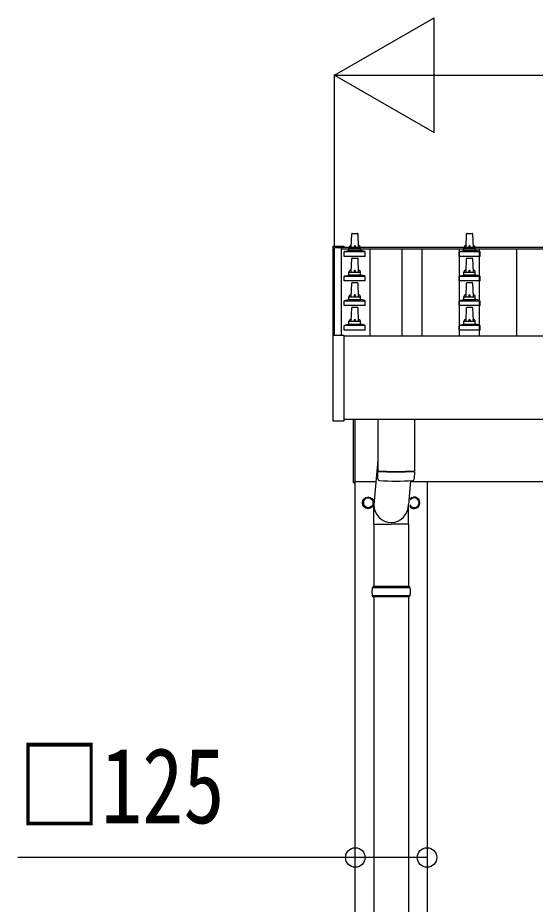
# Model space of a CAD drawing. Units: millimetres, scale not verified. Extents: x -16820 to 16820, y -11880 to 11880.
# Drawn here: x -14923 to -14022, y -3360 to -1816 of the extents above; entities that cross this region are included whole.
import ezdxf
from ezdxf.enums import TextEntityAlignment as Align

# ---------------------------------------------------------------- set-up
doc = ezdxf.new("R2010")
doc.units = ezdxf.units.MM
doc.header["$LTSCALE"] = 50
for name, color, linetype in [('0-5_YKK_13', 4, 'Continuous'), ('0-6_YKK_A1', 4, 'Continuous'), ('0-7_YKK_D', 6, 'Continuous')]:
    doc.layers.add(name, color=color, linetype=linetype)
doc.styles.add('ＭＳ ゴシック', font='')
doc.styles.get('ＭＳ ゴシック').set_extended_font_data('MS Gothic')

msp = doc.modelspace()

# ---------------------------------------------------------------- linework, layer by layer
at = {"layer": '0-5_YKK_13'}
for p, q in [((-14342.42, -2216.17), (-14341.69, -2192.64)), ((-14340.69, -2191.67), (-14332.15, -2191.67)), ((-14331.15, -2192.64), (-14330.42, -2216.17)), ((-14142.42, -2216.17), (-14141.69, -2192.64)), ((-14140.69, -2191.67), (-14132.15, -2191.67)), ((-14131.15, -2192.64), (-14130.42, -2216.17)), ((-14374.72, -2214.68), (-14374.72, -2215.28)), ((-14374.72, -2215.28), (-14374.72, -2369.84)), ((-14373.72, -2214.16), (-14355.72, -2214.16)), ((-14354.72, -2215.28), (-14354.72, -2214.68)), ((-14354.72, -2215.89), (-14354.72, -2215.28)), ((-14354.67, -2231.67), (-14354.67, -2223.95)), ((-14354.29, -2223.17), (-14318.55, -2223.17)), ((-14353.91, -2222.98), (-14347.19, -2221.35)), ((-14346.8, -2221.17), (-14326.04, -2221.17)), ((-14346.42, -2220.38), (-14346.42, -2216.17)), ((-14345.42, -2216.17), (-14327.42, -2216.17)), ((-14326.42, -2220.38), (-14326.42, -2216.17)), ((-14318.94, -2222.98), (-14325.66, -2221.35)), ((-14318.17, -2231.67), (-14318.17, -2223.95)), ((-14154.67, -2231.67), (-14154.67, -2223.95)), ((-14154.29, -2223.17), (-14118.55, -2223.17)), ((-14153.91, -2222.98), (-14147.19, -2221.35)), ((-14146.8, -2221.17), (-14126.04, -2221.17)), ((-14146.42, -2220.38), (-14146.42, -2216.17)), ((-14145.42, -2216.17), (-14127.42, -2216.17)), ((-14126.42, -2220.38), (-14126.42, -2216.17)), ((-14118.94, -2222.98), (-14125.66, -2221.35)), ((-14118.17, -2231.67), (-14118.17, -2223.95)), ((-14318.17, -2231.67), (-14354.67, -2231.67)), ((-14342.42, -2259.02), (-14341.69, -2235.5)), ((-14340.69, -2234.52), (-14332.15, -2234.52)), ((-14331.15, -2235.5), (-14330.42, -2259.02)), ((-14118.17, -2231.67), (-14154.67, -2231.67)), ((-14142.42, -2259.02), (-14141.69, -2235.5)), ((-14140.69, -2234.52), (-14132.15, -2234.52)), ((-14131.15, -2235.5), (-14130.42, -2259.02)), ((-14354.67, -2274.52), (-14354.67, -2266.81)), ((-14354.29, -2266.02), (-14318.55, -2266.02)), ((-14353.91, -2265.84), (-14347.19, -2264.21)), ((-14346.8, -2264.02), (-14326.04, -2264.02)), ((-14346.42, -2263.24), (-14346.42, -2259.02)), ((-14345.42, -2259.02), (-14327.42, -2259.02)), ((-14326.42, -2263.24), (-14326.42, -2259.02)), ((-14318.94, -2265.84), (-14325.66, -2264.21)), ((-14318.17, -2274.52), (-14318.17, -2266.81)), ((-14154.67, -2274.52), (-14154.67, -2266.81)), ((-14154.29, -2266.02), (-14118.55, -2266.02)), ((-14153.91, -2265.84), (-14147.19, -2264.21)), ((-14146.8, -2264.02), (-14126.04, -2264.02)), ((-14146.42, -2263.24), (-14146.42, -2259.02)), ((-14145.42, -2259.02), (-14127.42, -2259.02)), ((-14126.42, -2263.24), (-14126.42, -2259.02)), ((-14118.94, -2265.84), (-14125.66, -2264.21)), ((-14118.17, -2274.52), (-14118.17, -2266.81)), ((-14318.17, -2274.52), (-14354.67, -2274.52)), ((-14342.42, -2301.88), (-14341.69, -2278.36)), ((-14340.69, -2277.38), (-14332.15, -2277.38)), ((-14331.15, -2278.36), (-14330.42, -2301.88)), ((-14118.17, -2274.52), (-14154.67, -2274.52)), ((-14142.42, -2301.88), (-14141.69, -2278.36)), ((-14140.69, -2277.38), (-14132.15, -2277.38)), ((-14131.15, -2278.36), (-14130.42, -2301.88)), ((-14354.67, -2317.38), (-14354.67, -2309.67)), ((-14354.29, -2308.88), (-14318.55, -2308.88)), ((-14353.91, -2308.7), (-14347.19, -2307.07)), ((-14346.8, -2306.88), (-14326.04, -2306.88)), ((-14346.42, -2306.1), (-14346.42, -2301.88)), ((-14345.42, -2301.88), (-14327.42, -2301.88)), ((-14326.42, -2306.1), (-14326.42, -2301.88)), ((-14318.94, -2308.7), (-14325.66, -2307.07)), ((-14318.17, -2317.38), (-14318.17, -2309.67)), ((-14154.67, -2317.38), (-14154.67, -2309.67)), ((-14154.29, -2308.88), (-14118.55, -2308.88)), ((-14153.91, -2308.7), (-14147.19, -2307.07)), ((-14146.8, -2306.88), (-14126.04, -2306.88)), ((-14146.42, -2306.1), (-14146.42, -2301.88)), ((-14145.42, -2301.88), (-14127.42, -2301.88)), ((-14126.42, -2306.1), (-14126.42, -2301.88)), ((-14118.94, -2308.7), (-14125.66, -2307.07)), ((-14118.17, -2317.38), (-14118.17, -2309.67)), ((-14318.17, -2317.38), (-14354.67, -2317.38)), ((-14342.42, -2344.74), (-14341.69, -2321.21)), ((-14340.69, -2320.24), (-14332.15, -2320.24)), ((-14331.15, -2321.21), (-14330.42, -2344.74)), ((-14118.17, -2317.38), (-14154.67, -2317.38)), ((-14142.42, -2344.74), (-14141.69, -2321.21)), ((-14140.69, -2320.24), (-14132.15, -2320.24)), ((-14131.15, -2321.21), (-14130.42, -2344.74)), ((-14346.42, -2348.95), (-14346.42, -2344.74)), ((-14345.42, -2344.74), (-14327.42, -2344.74)), ((-14326.42, -2348.95), (-14326.42, -2344.74)), ((-14146.42, -2348.95), (-14146.42, -2344.74)), ((-14145.42, -2344.74), (-14127.42, -2344.74)), ((-14126.42, -2348.95), (-14126.42, -2344.74)), ((-14354.67, -2360.24), (-14354.67, -2352.53)), ((-14318.17, -2360.24), (-14354.67, -2360.24)), ((-14354.29, -2351.74), (-14318.55, -2351.74)), ((-14353.91, -2351.55), (-14347.19, -2349.92)), ((-14346.8, -2349.74), (-14326.04, -2349.74)), ((-14318.94, -2351.55), (-14325.66, -2349.92)), ((-14318.17, -2360.24), (-14318.17, -2352.53)), ((-14154.67, -2360.24), (-14154.67, -2352.53)), ((-14118.17, -2360.24), (-14154.67, -2360.24)), ((-14154.29, -2351.74), (-14118.55, -2351.74)), ((-14153.91, -2351.55), (-14147.19, -2349.92)), ((-14146.8, -2349.74), (-14126.04, -2349.74)), ((-14118.94, -2351.55), (-14125.66, -2349.92)), ((-14118.17, -2360.24), (-14118.17, -2352.53)), ((-14374.72, -2369.74), (-14374.72, -2517.74)), ((-14373.72, -2369.24), (-14374.22, -2369.24)), ((-14355.72, -2369.24), (-14373.72, -2369.24)), ((-14355.22, -2369.24), (-14355.72, -2369.24)), ((-14354.72, -2517.74), (-14354.72, -2369.74)), ((-14338.42, -2626.5), (-14338.42, -2515.63)), ((-14336.42, -2515.63), (-14336.42, -2626.5)), ((-14296.42, -2515.63), (-14296.42, -2605.27)), ((-14232.42, -2515.63), (-14232.42, -2605.27)), ((-14374.22, -2518.24), (-14355.22, -2518.24)), ((-14296.42, -2586.45), (-14302.98, -2663.76)), ((-14296.22, -2619.25), (-14296.45, -2606.26)), ((-14291.95, -2605.54), (-14291.93, -2606.54)), ((-14236.9, -2605.54), (-14236.91, -2606.54)), ((-14232.39, -2606.26), (-14232.62, -2619.25)), ((-14239.43, -2622.61), (-14242.86, -2663.76)), ((-14336.42, -2626.5), (-14338.42, -2626.5)), ((-14232.92, -2651.19), (-14239.69, -2655.1)), ((-14304.32, -2660.75), (-14304.42, -2660.75)), ((-14304.32, -2661.25), (-14304.42, -2661.25)), ((-14303.07, -2698.43), (-14303.07, -2663.76)), ((-14242.77, -2698.43), (-14242.77, -2663.76)), ((-14224.32, -2660.75), (-14224.42, -2660.75)), ((-14224.32, -2661.25), (-14224.42, -2661.25)), ((-14303.07, -2698.43), (-14272.92, -2698.43)), ((-14302.92, -2698.43), (-14302.92, -2807.01)), ((-14242.77, -2698.43), (-14272.92, -2698.43)), ((-14242.92, -2698.43), (-14242.92, -2807.01)), ((-14239.92, -2809.01), (-14305.92, -2809.01)), ((-14240.92, -2807.01), (-14304.92, -2807.01)), ((-14304.92, -2807.01), (-14304.92, -2809.01)), ((-14240.92, -2807.01), (-14240.92, -2809.01)), ((-14239.92, -2823.01), (-14305.92, -2823.01)), ((-14304.92, -2825.01), (-14304.92, -2823.01)), ((-14240.92, -2825.01), (-14304.92, -2825.01)), ((-14302.92, -2825.01), (-14302.92, -3792.5)), ((-14242.92, -2825.01), (-14242.92, -3792.5)), ((-14240.92, -2825.01), (-14240.92, -2823.01))]:
    msp.add_line(p, q, dxfattribs=at)
for points in [[(-14374.72, -2214.68), (-14374.69, -2214.49), (-14374.61, -2214.36), (-14374.52, -2214.28), (-14374.44, -2214.22), (-14374.36, -2214.19), (-14374.31, -2214.18), (-14374.27, -2214.18), (-14374.23, -2214.17), (-14374.04, -2214.16), (-14373.86, -2214.16), (-14373.72, -2214.16)], [(-14355.72, -2214.16), (-14355.53, -2214.16), (-14355.36, -2214.17), (-14355.22, -2214.17), (-14355.15, -2214.18), (-14355.09, -2214.19), (-14355, -2214.23), (-14354.87, -2214.33), (-14354.78, -2214.46), (-14354.77, -2214.48)], [(-14240.64, -2666.36), (-14232.92, -2670.81), (-14224.42, -2665.91), (-14224.42, -2656.09), (-14232.92, -2651.19)]]:
    msp.add_lwpolyline(points, dxfattribs=at)
msp.add_lwpolyline([(-14312.92, -2651.19), (-14321.42, -2656.09), (-14321.42, -2665.91), (-14312.92, -2670.81), (-14304.42, -2665.91), (-14304.42, -2656.09)], close=True, dxfattribs=at)
for radius in [10, 8.5]:
    msp.add_circle((-14312.92, -2661), radius, dxfattribs=at)
for centre, radius, start, end in [((-14340.69, -2192.67), 1, 90, 178.60509), ((-14332.15, -2192.67), 1, 1.39491, 90), ((-14140.69, -2192.67), 1, 90, 178.60509), ((-14132.15, -2192.67), 1, 1.39491, 90), ((-14355.22, -2214.68), 0.499, 0.00068, 23.5008), ((-14353.67, -2223.95), 1, 103.62699, 180), ((-14347.42, -2220.38), 1, 283.62699, 0), ((-14342.34, -2216.8), 4.13, 90, 171.17633), ((-14345.42, -2217.17), 1, 90, 180), ((-14333.09, -2216.17), 4.83, 133.60282, 180), ((-14339.75, -2216.17), 4.83, 0, 46.39718), ((-14330.51, -2216.8), 4.13, 8.82367, 90), ((-14327.42, -2217.17), 1, 0, 90), ((-14325.42, -2220.38), 1, 180, 256.37301), ((-14319.17, -2223.95), 1, 0, 76.37301), ((-14153.67, -2223.95), 1, 103.62699, 180), ((-14147.42, -2220.38), 1, 283.62699, 0), ((-14142.34, -2216.8), 4.13, 90, 171.17633), ((-14145.42, -2217.17), 1, 90, 180), ((-14133.09, -2216.17), 4.83, 133.60282, 180), ((-14139.75, -2216.17), 4.83, 0, 46.39718), ((-14130.51, -2216.8), 4.13, 8.82367, 90), ((-14127.42, -2217.17), 1, 0, 90), ((-14125.42, -2220.38), 1, 180, 256.37301), ((-14119.17, -2223.95), 1, 0, 76.37301), ((-14340.69, -2235.52), 1, 90, 178.60509), ((-14332.15, -2235.52), 1, 1.39491, 90), ((-14140.69, -2235.52), 1, 90, 178.60509), ((-14132.15, -2235.52), 1, 1.39491, 90), ((-14353.67, -2266.81), 1, 103.62699, 180), ((-14347.42, -2263.24), 1, 283.62699, 0), ((-14342.34, -2259.66), 4.13, 90, 171.17633), ((-14345.42, -2260.02), 1, 90, 180), ((-14333.09, -2259.02), 4.83, 133.60282, 180), ((-14339.75, -2259.02), 4.83, 0, 46.39718), ((-14330.51, -2259.66), 4.13, 8.82367, 90), ((-14327.42, -2260.02), 1, 0, 90), ((-14325.42, -2263.24), 1, 180, 256.37301), ((-14319.17, -2266.81), 1, 0, 76.37301), ((-14153.67, -2266.81), 1, 103.62699, 180), ((-14147.42, -2263.24), 1, 283.62699, 0), ((-14142.34, -2259.66), 4.13, 90, 171.17633), ((-14145.42, -2260.02), 1, 90, 180), ((-14133.09, -2259.02), 4.83, 133.60282, 180), ((-14139.75, -2259.02), 4.83, 0, 46.39718), ((-14130.51, -2259.66), 4.13, 8.82367, 90), ((-14127.42, -2260.02), 1, 0, 90), ((-14125.42, -2263.24), 1, 180, 256.37301), ((-14119.17, -2266.81), 1, 0, 76.37301), ((-14340.69, -2278.38), 1, 90, 178.60509), ((-14332.15, -2278.38), 1, 1.39491, 90), ((-14140.69, -2278.38), 1, 90, 178.60509), ((-14132.15, -2278.38), 1, 1.39491, 90), ((-14342.34, -2302.52), 4.13, 90, 171.17633), ((-14333.09, -2301.88), 4.83, 133.60282, 180), ((-14339.75, -2301.88), 4.83, 0, 46.39718), ((-14330.51, -2302.52), 4.13, 8.82367, 90), ((-14142.34, -2302.52), 4.13, 90, 171.17633), ((-14133.09, -2301.88), 4.83, 133.60282, 180), ((-14139.75, -2301.88), 4.83, 0, 46.39718), ((-14130.51, -2302.52), 4.13, 8.82367, 90), ((-14353.67, -2309.67), 1, 103.62699, 180), ((-14347.42, -2306.1), 1, 283.62699, 0), ((-14345.42, -2302.88), 1, 90, 180), ((-14327.42, -2302.88), 1, 0, 90), ((-14325.42, -2306.1), 1, 180, 256.37301), ((-14319.17, -2309.67), 1, 0, 76.37301), ((-14153.67, -2309.67), 1, 103.62699, 180), ((-14147.42, -2306.1), 1, 283.62699, 0), ((-14145.42, -2302.88), 1, 90, 180), ((-14127.42, -2302.88), 1, 0, 90), ((-14125.42, -2306.1), 1, 180, 256.37301), ((-14119.17, -2309.67), 1, 0, 76.37301), ((-14340.69, -2321.24), 1, 90, 178.60509), ((-14332.15, -2321.24), 1, 1.39491, 90), ((-14140.69, -2321.24), 1, 90, 178.60509), ((-14132.15, -2321.24), 1, 1.39491, 90), ((-14342.34, -2345.37), 4.13, 90, 171.17633), ((-14345.42, -2345.74), 1, 90, 180), ((-14333.09, -2344.74), 4.83, 133.60282, 180), ((-14339.75, -2344.74), 4.83, 0, 46.39718), ((-14330.51, -2345.37), 4.13, 8.82367, 90), ((-14327.42, -2345.74), 1, 0, 90), ((-14142.34, -2345.37), 4.13, 90, 171.17633), ((-14145.42, -2345.74), 1, 90, 180), ((-14133.09, -2344.74), 4.83, 133.60282, 180), ((-14139.75, -2344.74), 4.83, 0, 46.39718), ((-14130.51, -2345.37), 4.13, 8.82367, 90), ((-14127.42, -2345.74), 1, 0, 90), ((-14353.67, -2352.53), 1, 103.62699, 180), ((-14347.42, -2348.95), 1, 283.62699, 0), ((-14325.42, -2348.95), 1, 180, 256.37301), ((-14319.17, -2352.53), 1, 0, 76.37301), ((-14153.67, -2352.53), 1, 103.62699, 180), ((-14147.42, -2348.95), 1, 283.62699, 0), ((-14125.42, -2348.95), 1, 180, 256.37301), ((-14119.17, -2352.53), 1, 0, 76.37301), ((-14374.22, -2369.74), 0.5, 90, 180), ((-14355.22, -2369.74), 0.5, 0, 90), ((-14374.22, -2517.74), 0.5, 180, 270), ((-14355.22, -2517.74), 0.5, 270, 0), ((-14264.42, -2125.53), 480.8, 266.18381, 273.81619), ((-14264.42, -2126.53), 480.8, 266.18381, 273.81619), ((-14292.8, -2619.01), 3.43, 183.91307, 262.91645), ((-14264.43, -2103.55), 519.67, 266.82357, 273.17802), ((-14236.04, -2619.01), 3.43, 277.00994, 356.09787), ((-14312.92, -2661), 8.6, 111.25399, 128.74601), ((-14312.92, -2661), 8.6, 51.25399, 68.74601), ((-14232.92, -2661), 10, 218.82769, 96.20681), ((-14232.92, -2661), 8.5, 206.80222, 143.65028), ((-14232.92, -2661), 10, 112.55714, 131.62482), ((-14232.92, -2661), 8.6, 111.25399, 128.74601), ((-14232.92, -2661), 8.6, 51.25399, 68.74601), ((-14312.92, -2661), 8.6, 171.25399, 188.74601), ((-14312.92, -2661), 8.6, 231.25399, 248.74601), ((-14312.92, -2661), 8.6, 291.25399, 308.74601), ((-14312.92, -2661), 8.6, 1.66581, 8.74601), ((-14312.92, -2661), 8.6, 351.25399, 358.33419), ((-14232.92, -2661), 8.6, 231.25399, 248.74601), ((-14232.92, -2661), 8.6, 291.25399, 308.74601), ((-14232.92, -2661), 8.6, 1.66581, 8.74601), ((-14232.92, -2661), 8.6, 351.25399, 358.33419), ((-14257.17, -2816.01), 49.25, 171.82876, 180.00002), ((-14288.67, -2816.01), 49.25, 359.99998, 8.17124), ((-14257.17, -2816.01), 49.25, 180.00002, 188.17127), ((-14288.67, -2816.01), 49.25, 351.82873, 359.99998)]:
    msp.add_arc(centre, radius, start, end, dxfattribs=at)
msp.add_ellipse((-14272.92, -2663.76), major_axis=(0, -31.56), ratio=0.952301, start_param=4.712389, end_param=7.8539816, dxfattribs=at)
at = {"layer": '0-6_YKK_A1'}
for p, q in [((-14371.42, -2216.31), (-14359.42, -2216.31)), ((-14371.42, -2368.75), (-14371.42, -2216.31)), ((-14359.42, -2215.89), (-10713.42, -2215.89)), ((-14359.42, -2215.89), (-14359.42, -2218.4)), ((-14359.42, -2369.24), (-14359.42, -2216.31)), ((-14359.42, -2218.4), (-10713.42, -2218.4)), ((-14309.92, -2218.4), (-14309.92, -2369.97)), ((-14253.92, -2369.97), (-14253.92, -2218.4)), ((-14218.92, -2369.97), (-14218.92, -2218.4)), ((-14153.92, -2369.97), (-14153.92, -2218.4)), ((-14118.92, -2369.97), (-14118.92, -2218.4)), ((-14053.92, -2369.97), (-14053.92, -2218.4)), ((-14354.72, -2369.97), (-10718.12, -2369.97)), ((-10718.12, -2515.63), (-14354.72, -2515.63)), ((-14336.42, -2624), (-14299.61, -2624)), ((-14335.42, -5424), (-14335.42, -2624)), ((-14239.54, -2624), (-10833.3, -2624)), ((-14210.42, -2624), (-14210.42, -5424))]:
    msp.add_line(p, q, dxfattribs=at)
at = {"layer": '0-7_YKK_D'}
for p, q in [((-14371.42, -1915.89), (-14198.22, -1815.89)), ((-14198.22, -2015.89), (-14198.22, -1815.89)), ((-14371.42, -2215.31), (-14371.42, -1914.89)), ((-14371.42, -1915.89), (-14198.22, -2015.89)), ((-14371.42, -1915.89), (-14025.01, -1915.89)), ((-14171.42, -1915.89), (-10901.42, -1915.89)), ((-14335.42, -3279), (-14335.42, -3280))]:
    msp.add_line(p, q, dxfattribs=at)
msp.add_lwpolyline([(-14210.42, -3279), (-14335.42, -3279), (-14923.42, -3279)], dxfattribs=at)
for centre in [(-14335.42, -3279), (-14210.42, -3279)]:
    msp.add_circle(centre, 17, dxfattribs=at)

# ---------------------------------------------------------------- texts
at = {"layer": '0-7_YKK_D', "style": 'ＭＳ ゴシック', "width": 0.8}
msp.add_text('□125', height=132, dxfattribs=at).set_placement((-14922.62, -3259), align=Align.BOTTOM_LEFT)

doc.saveas('drawing.dxf')
